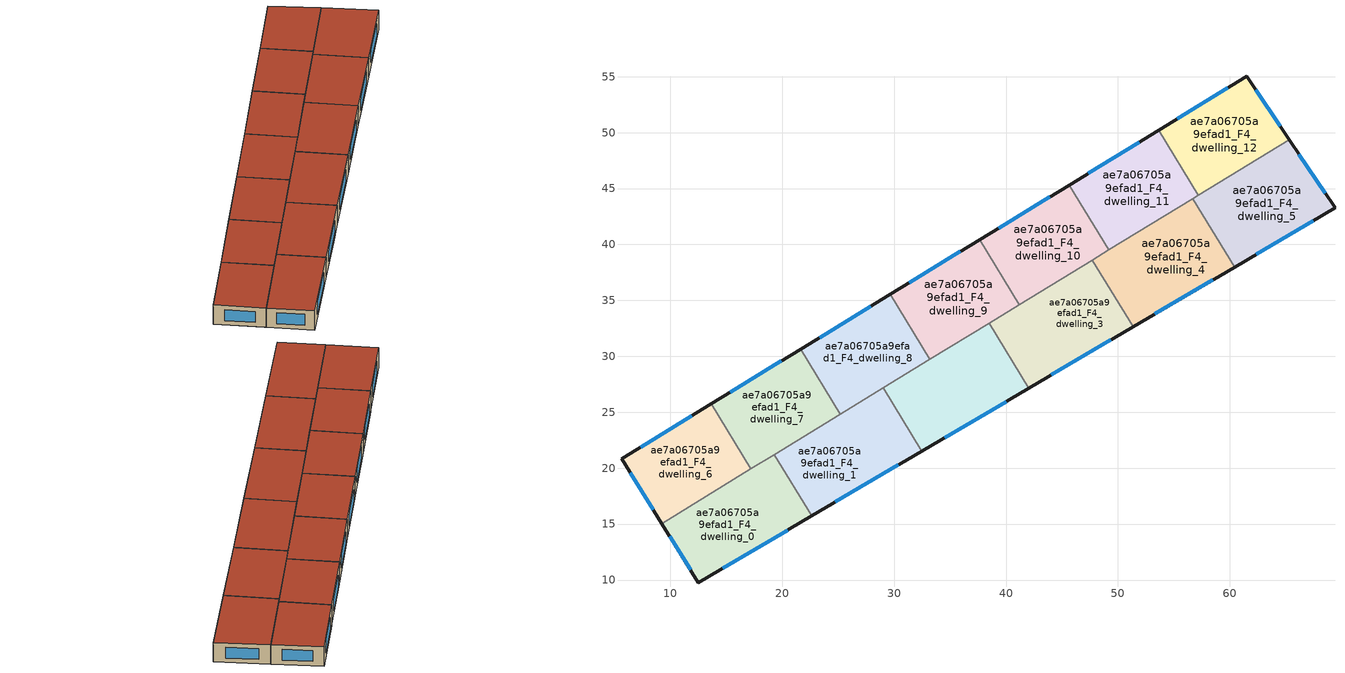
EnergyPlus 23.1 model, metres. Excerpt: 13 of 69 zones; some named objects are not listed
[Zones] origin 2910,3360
ae7a06705a9efad1_F4_dwelling_0
 floor to ae7a06705a9efad1_F3_dwelling_1 (EU_floor_Construction): 17.52,20.13 20.85,14.69 12.49,9.77 9.21,15.05 z12
 floor to ae7a06705a9efad1_F3_dwelling_3 (EU_floor_Construction): 19.28,21.21 22.64,15.74 20.85,14.69 17.52,20.13 z12
 wall outside (EU_wall_Construction): 9.21,15.05 12.49,9.77 22.64,15.74 z12:15
 wall to ae7a06705a9efad1_F4_dwelling_1 (EU_wall_Construction): 22.64,15.74 19.28,21.21 z12:15
 wall to ae7a06705a9efad1_F4_dwelling_6 (EU_wall_Construction): 17.19,19.93 9.21,15.05 z12:15
 wall to ae7a06705a9efad1_F4_dwelling_7 (EU_wall_Construction): 19.28,21.21 17.19,19.93 z12:15
 window (EU_Window_Construction): 14.67,11.05 20.46,14.46 / 9.92,13.92 11.79,10.9 z12.64:14.36
 roof outside (EU_roof_Construction): 22.64,15.74 19.28,21.21 9.21,15.05 12.49,9.77 z15
ae7a06705a9efad1_F4_dwelling_1
 floor to ae7a06705a9efad1_F3_dwelling_5 (EU_floor_Construction): 29.03,27.18 32.48,21.53 29.14,19.57 25.72,25.15 z12
 floor adiabatic (EU_floor_Construction): 25.72,25.15 29.14,19.57 22.64,15.74 19.28,21.21 z12
 wall outside (EU_wall_Construction): 22.64,15.74 32.48,21.53 z12:15
 wall to ae7a06705a9efad1_F4_dwelling_2 (EU_wall_Construction): 32.48,21.53 29.03,27.18 z12:15
 wall to ae7a06705a9efad1_F4_dwelling_7 (EU_wall_Construction): 25.19,24.83 19.28,21.21 z12:15
 wall to ae7a06705a9efad1_F4_dwelling_8 (EU_wall_Construction): 29.03,27.18 25.19,24.83 z12:15
 window (EU_Window_Construction): 24.75,16.98 30.38,20.29 z12.64:14.36
 roof outside (EU_roof_Construction): 32.48,21.53 29.03,27.18 19.28,21.21 22.64,15.74 z15
ae7a06705a9efad1_F4_dwelling_10
 floor to ae7a06705a9efad1_F3_dwelling_8 (EU_floor_Construction): 45.63,45.31 49.19,39.51 41.84,35.01 38.28,40.82 z12
 floor to ae7a06705a9efad1_F3_dwelling_6 (EU_floor_Construction): 38.28,40.82 41.83,35.02 41.18,34.62 37.64,40.42 z12
 wall outside (EU_wall_Construction): 45.63,45.32 37.64,40.42 z12:15
 wall to ae7a06705a9efad1_F4_dwelling_11 (EU_wall_Construction): 49.19,39.51 45.63,45.32 z12:15
 wall to ae7a06705a9efad1_F4_dwelling_9 (EU_wall_Construction): 37.64,40.42 41.19,34.61 z12:15
 wall to ae7a06705a9efad1_F4_dwelling_3 (EU_wall_Construction): 41.19,34.61 47.71,38.6 z12:15
 wall to ae7a06705a9efad1_F4_dwelling_4 (EU_wall_Construction): 47.71,38.6 49.19,39.51 z12:15
 window (EU_Window_Construction): 43.92,44.27 39.35,41.47 z12.64:14.36
 roof outside (EU_roof_Construction): 49.19,39.51 45.63,45.32 37.64,40.42 41.19,34.61 z15
ae7a06705a9efad1_F4_dwelling_11
 floor to ae7a06705a9efad1_F3_dwelling_10 (EU_floor_Construction): 53.63,50.21 57.19,44.4 49.75,39.85 46.2,45.66 z12
 floor to ae7a06705a9efad1_F3_dwelling_8 (EU_floor_Construction): 46.2,45.66 49.75,39.85 49.19,39.51 45.63,45.31 z12
 wall outside (EU_wall_Construction): 53.63,50.21 45.63,45.32 z12:15
 wall to ae7a06705a9efad1_F4_dwelling_12 (EU_wall_Construction): 57.19,44.4 53.63,50.21 z12:15
 wall to ae7a06705a9efad1_F4_dwelling_4 (EU_wall_Construction): 49.19,39.51 56.69,44.09 z12:15
 wall to ae7a06705a9efad1_F4_dwelling_5 (EU_wall_Construction): 56.69,44.09 57.19,44.4 z12:15
 window (EU_Window_Construction): 51.92,49.16 47.35,46.36 z12.64:14.36
 roof outside (EU_roof_Construction): 57.19,44.4 53.63,50.21 45.63,45.32 49.19,39.51 z15
ae7a06705a9efad1_F4_dwelling_12
 floor to ae7a06705a9efad1_F3_dwelling_12 (EU_floor_Construction): 61.51,55.03 65.31,49.37 57.58,44.64 54.03,50.45 z12
 floor to ae7a06705a9efad1_F3_dwelling_10 (EU_floor_Construction): 54.03,50.45 57.58,44.64 57.19,44.4 53.63,50.21 z12
 wall outside (EU_wall_Construction): 65.31,49.37 61.51,55.03 53.63,50.21 z12:15
 wall to ae7a06705a9efad1_F4_dwelling_5 (EU_wall_Construction): 57.19,44.4 65.31,49.37 z12:15
 window (EU_Window_Construction): 64.49,50.58 62.32,53.81 / 59.82,53.99 55.32,51.24 z12.64:14.36
 roof outside (EU_roof_Construction): 65.31,49.37 61.51,55.03 53.63,50.21 57.19,44.4 z15
ae7a06705a9efad1_F4_dwelling_2
 floor to ae7a06705a9efad1_F3_dwelling_5 (EU_floor_Construction): 33.83,30.11 37.33,24.39 32.48,21.53 29.03,27.18 z12
 floor adiabatic (EU_floor_Construction): 38.5,32.97 42.05,27.17 37.33,24.39 33.83,30.11 z12
 wall outside (EU_wall_Construction): 32.48,21.53 42.05,27.17 z12:15
 wall to ae7a06705a9efad1_F4_dwelling_3 (EU_wall_Construction): 42.05,27.17 38.5,32.97 z12:15
 wall to ae7a06705a9efad1_F4_dwelling_9 (EU_wall_Construction): 38.5,32.97 33.19,29.72 z12:15
 wall to ae7a06705a9efad1_F4_dwelling_8 (EU_wall_Construction): 33.19,29.72 29.03,27.18 z12:15
 window (EU_Window_Construction): 34.53,22.74 40,25.96 z12.64:14.36
 roof outside (EU_roof_Construction): 42.05,27.17 38.5,32.97 29.03,27.18 32.48,21.53 z15
ae7a06705a9efad1_F4_dwelling_3
 floor to ae7a06705a9efad1_F3_dwelling_9 (EU_floor_Construction): 47.75,38.54 51.36,32.64 45.42,29.15 41.87,34.95 z12
 floor to ae7a06705a9efad1_F3_dwelling_8 (EU_floor_Construction): 47.71,38.6 47.75,38.54 41.87,34.95 41.84,35.01 z12
 floor adiabatic (EU_floor_Construction): 41.84,35.01 45.42,29.15 42.05,27.17 38.5,32.97 z12
 wall outside (EU_wall_Construction): 42.05,27.17 51.36,32.64 z12:15
 wall to ae7a06705a9efad1_F4_dwelling_4 (EU_wall_Construction): 51.36,32.64 47.71,38.61 z12:15
 wall to ae7a06705a9efad1_F4_dwelling_9 (EU_wall_Construction): 41.19,34.61 38.5,32.97 z12:15
 window (EU_Window_Construction): 44.05,28.34 49.37,31.47 z12.64:14.36
 roof outside (EU_roof_Construction): 51.36,32.64 47.71,38.61 38.5,32.97 42.05,27.17 z15
ae7a06705a9efad1_F4_dwelling_4
 floor to ae7a06705a9efad1_F3_dwelling_11 (EU_floor_Construction): 56.77,43.97 60.43,37.98 53.42,33.86 49.83,39.72 z12
 floor to ae7a06705a9efad1_F3_dwelling_10 (EU_floor_Construction): 56.69,44.09 56.77,43.97 49.83,39.72 49.75,39.85 z12
 floor to ae7a06705a9efad1_F3_dwelling_8 (EU_floor_Construction): 49.75,39.85 49.79,39.79 47.75,38.54 47.71,38.6 z12
 floor to ae7a06705a9efad1_F3_dwelling_9 (EU_floor_Construction): 49.79,39.79 53.42,33.86 51.36,32.64 47.75,38.54 z12
 wall outside (EU_wall_Construction): 51.36,32.64 60.43,37.98 z12:15
 wall to ae7a06705a9efad1_F4_dwelling_5 (EU_wall_Construction): 60.43,37.98 56.69,44.09 z12:15
 window (EU_Window_Construction): 53.3,33.79 58.49,36.84 z12.64:14.36
 roof outside (EU_roof_Construction): 60.43,37.98 56.69,44.09 47.71,38.61 51.36,32.64 z15
ae7a06705a9efad1_F4_dwelling_5
 floor to ae7a06705a9efad1_F3_dwelling_11 (EU_floor_Construction): 57.66,44.51 61.33,38.51 60.43,37.98 56.77,43.97 z12
 floor to ae7a06705a9efad1_F3_dwelling_12 (EU_floor_Construction): 65.31,49.37 65.5,49.08 57.76,44.35 57.58,44.64 z12
 floor to ae7a06705a9efad1_F3_dwelling_10 (EU_floor_Construction): 57.58,44.64 57.66,44.51 56.77,43.97 56.69,44.09 z12
 floor adiabatic (EU_floor_Construction): 65.5,49.08 65.31,49.37 69.41,43.27 60.43,37.98 61.33,38.51 57.76,44.35 z12
 wall outside (EU_wall_Construction): 60.43,37.98 69.41,43.27 65.31,49.37 z12:15
 window (EU_Window_Construction): 68.53,44.57 66.19,48.06 / 62.35,39.11 67.49,42.13 z12.64:14.36
 roof outside (EU_roof_Construction): 69.41,43.27 65.31,49.37 56.69,44.09 60.43,37.98 z15
ae7a06705a9efad1_F4_dwelling_6
 floor adiabatic (EU_floor_Construction): 13.64,25.74 17.05,20.16 9.07,15.28 5.62,20.83 z12
 floor to ae7a06705a9efad1_F3_dwelling_1 (EU_floor_Construction): 17.05,20.16 17.19,19.93 9.21,15.05 9.07,15.28 z12
 wall outside (EU_wall_Construction): 13.64,25.74 5.62,20.83 9.21,15.05 z12:15
 wall to ae7a06705a9efad1_F4_dwelling_7 (EU_wall_Construction): 17.19,19.93 13.64,25.74 z12:15
 window (EU_Window_Construction): 6.39,19.6 8.44,16.29 / 11.92,24.69 7.34,21.89 z12.64:14.36
 roof outside (EU_roof_Construction): 17.19,19.93 13.64,25.74 5.62,20.83 9.21,15.05 z15
ae7a06705a9efad1_F4_dwelling_7
 floor to ae7a06705a9efad1_F3_dwelling_2 (EU_floor_Construction): 21.64,30.63 25.1,24.97 17.43,20.28 13.97,25.94 z12
 floor adiabatic (EU_floor_Construction): 25.1,24.97 25.19,24.83 17.19,19.93 13.64,25.74 13.97,25.94 17.43,20.28 z12
 wall outside (EU_wall_Construction): 21.64,30.63 13.64,25.74 z12:15
 wall to ae7a06705a9efad1_F4_dwelling_8 (EU_wall_Construction): 25.19,24.83 21.64,30.63 z12:15
 window (EU_Window_Construction): 19.92,29.59 15.35,26.79 z12.64:14.36
 roof outside (EU_roof_Construction): 25.19,24.83 21.64,30.63 13.64,25.74 17.19,19.93 z15
ae7a06705a9efad1_F4_dwelling_8
 floor to ae7a06705a9efad1_F3_dwelling_4 (EU_floor_Construction): 29.64,35.53 33.14,29.8 25.68,25.23 22.17,30.96 z12
 floor to ae7a06705a9efad1_F3_dwelling_2 (EU_floor_Construction): 22.17,30.96 25.63,25.3 25.1,24.97 21.64,30.63 z12
 floor to ae7a06705a9efad1_F3_dwelling_5 (EU_floor_Construction): 33.14,29.8 33.19,29.72 25.72,25.15 25.68,25.23 z12
 floor adiabatic (EU_floor_Construction): 25.63,25.3 25.72,25.15 25.19,24.83 25.1,24.97 z12
 wall outside (EU_wall_Construction): 29.64,35.53 21.64,30.63 z12:15
 wall to ae7a06705a9efad1_F4_dwelling_9 (EU_wall_Construction): 33.19,29.72 29.64,35.53 z12:15
 window (EU_Window_Construction): 27.92,34.48 23.35,31.68 z12.64:14.36
 roof outside (EU_roof_Construction): 33.19,29.72 29.64,35.53 21.64,30.63 25.19,24.83 z15
ae7a06705a9efad1_F4_dwelling_9
 floor to ae7a06705a9efad1_F3_dwelling_4 (EU_floor_Construction): 30.28,35.92 33.78,30.19 33.14,29.8 29.64,35.53 z12
 floor to ae7a06705a9efad1_F3_dwelling_5 (EU_floor_Construction): 33.78,30.19 33.83,30.11 33.19,29.72 33.14,29.8 z12
 floor adiabatic (EU_floor_Construction): 37.64,40.42 41.19,34.61 33.83,30.11 30.28,35.92 z12
 wall outside (EU_wall_Construction): 37.64,40.42 29.64,35.53 z12:15
 window (EU_Window_Construction): 35.92,39.37 31.35,36.58 z12.64:14.36
 roof outside (EU_roof_Construction): 41.19,34.61 37.64,40.42 29.64,35.53 33.19,29.72 z15
[Building]
EU S2 Campaign: North Axis=0; Terrain=City; Solar Distribution=FullExterior
[Site:Location]
Yerevan-Zvartnots.Intl.AP: Latitude=40.15; Longitude=44.383; Time Zone=4; Elevation=854
[SizingPeriod:WeatherFileDays]
AnnualSizingPeriod: Begin Month=1; Begin Day of Month=1; End Month=12; End Day of Month=31; Day of Week for Start Day=Monday; Use Weather File Daylight Saving Period=No; Use Weather File Rain and Snow Indicators=No
[MATERIAL]
EU_InternalMass_Material: Roughness=MediumRough; Thickness=0.1; Conductivity=1; Density=1800; Specific Heat=900; Thermal Absorptance=0.9; Solar Absorptance=0.7; Visible Absorptance=0.7
[MATERIAL:NOMASS] Roughness=MediumRough; Thermal Absorptance=0.9; Solar Absorptance=0.7; Visible Absorptance=0.7
Name | Thermal Resistance
EU_wall_NoMass | 1.05043
EU_roof_NoMass | 1.45357
EU_floor_NoMass | 0.478065
[WINDOWMATERIAL:SIMPLEGLAZINGSYSTEM]
EU_Window_SimpleGlazing: UFactor=2.5566; Solar Heat Gain Coefficient=0.75; Visible Transmittance=0.75
[CONSTRUCTION]
EU_wall_Construction: EU_wall_NoMass
EU_roof_Construction: EU_roof_NoMass
EU_floor_Construction: EU_floor_NoMass
EU_Window_Construction: EU_Window_SimpleGlazing
EU_InternalMass_Construction: EU_InternalMass_Material
[ZONE] Type=1; Multiplier=1; Ceiling Height=autocalculate; Floor Area=autocalculate; Part of Total Floor Area=Yes
Name | Volume
ae7a06705a9efad1_F4_dwelling_0 | 223.425
ae7a06705a9efad1_F4_dwelling_1 | 223.432
ae7a06705a9efad1_F4_dwelling_10 | 191.505
ae7a06705a9efad1_F4_dwelling_11 | 191.529
ae7a06705a9efad1_F4_dwelling_12 | 191.52
ae7a06705a9efad1_F4_dwelling_2 | 223.417
ae7a06705a9efad1_F4_dwelling_3 | 223.428
ae7a06705a9efad1_F4_dwelling_4 | 223.43
ae7a06705a9efad1_F4_dwelling_5 | 223.424
ae7a06705a9efad1_F4_dwelling_6 | 191.494
ae7a06705a9efad1_F4_dwelling_7 | 191.522
ae7a06705a9efad1_F4_dwelling_8 | 191.54
ae7a06705a9efad1_F4_dwelling_9 | 191.523
[INTERNALMASS] Construction=EU_InternalMass_Construction
Name | Zone or ZoneList | Surface Area
ae7a06705a9efad1_F4_dwelling_0_EU_InternalMass | ae7a06705a9efad1_F4_dwelling_0 | 74.4751
ae7a06705a9efad1_F4_dwelling_1_EU_InternalMass | ae7a06705a9efad1_F4_dwelling_1 | 74.4773
ae7a06705a9efad1_F4_dwelling_2_EU_InternalMass | ae7a06705a9efad1_F4_dwelling_2 | 74.4722
ae7a06705a9efad1_F4_dwelling_3_EU_InternalMass | ae7a06705a9efad1_F4_dwelling_3 | 74.4761
ae7a06705a9efad1_F4_dwelling_4_EU_InternalMass | ae7a06705a9efad1_F4_dwelling_4 | 74.4765
ae7a06705a9efad1_F4_dwelling_5_EU_InternalMass | ae7a06705a9efad1_F4_dwelling_5 | 74.4745
ae7a06705a9efad1_F4_dwelling_6_EU_InternalMass | ae7a06705a9efad1_F4_dwelling_6 | 63.8311
ae7a06705a9efad1_F4_dwelling_7_EU_InternalMass | ae7a06705a9efad1_F4_dwelling_7 | 63.8408
ae7a06705a9efad1_F4_dwelling_8_EU_InternalMass | ae7a06705a9efad1_F4_dwelling_8 | 63.8466
ae7a06705a9efad1_F4_dwelling_9_EU_InternalMass | ae7a06705a9efad1_F4_dwelling_9 | 63.8408
ae7a06705a9efad1_F4_dwelling_10_EU_InternalMass | ae7a06705a9efad1_F4_dwelling_10 | 63.835
ae7a06705a9efad1_F4_dwelling_11_EU_InternalMass | ae7a06705a9efad1_F4_dwelling_11 | 63.843
ae7a06705a9efad1_F4_dwelling_12_EU_InternalMass | ae7a06705a9efad1_F4_dwelling_12 | 63.8402
[OTHEREQUIPMENT] Fuel Type=Electricity; Design Level Calculation Method=Watts/Area; Power per Zone Floor Area=1; Fraction Latent=0; Fraction Radiant=0; Fraction Lost=0; Carbon Dioxide Generation Rate=0; EndUse Subcategory=EU_Step8_InternalGains
Name | Zone or ZoneList or Space or SpaceList | Schedule
EU_Step8_InternalGain_ae7a06705a9efad1_F4_dwelling_0_f000 | ae7a06705a9efad1_F4_dwelling_0 | EU_Step8_GainSchedule_ae7a06705a9efad1_F4_dwelling_0_f000
EU_Step8_InternalGain_ae7a06705a9efad1_F4_dwelling_1_f000 | ae7a06705a9efad1_F4_dwelling_1 | EU_Step8_GainSchedule_ae7a06705a9efad1_F4_dwelling_1_f000
EU_Step8_InternalGain_ae7a06705a9efad1_F4_dwelling_2_f000 | ae7a06705a9efad1_F4_dwelling_2 | EU_Step8_GainSchedule_ae7a06705a9efad1_F4_dwelling_2_f000
EU_Step8_InternalGain_ae7a06705a9efad1_F4_dwelling_3_f000 | ae7a06705a9efad1_F4_dwelling_3 | EU_Step8_GainSchedule_ae7a06705a9efad1_F4_dwelling_3_f000
EU_Step8_InternalGain_ae7a06705a9efad1_F4_dwelling_4_f000 | ae7a06705a9efad1_F4_dwelling_4 | EU_Step8_GainSchedule_ae7a06705a9efad1_F4_dwelling_4_f000
EU_Step8_InternalGain_ae7a06705a9efad1_F4_dwelling_5_f000 | ae7a06705a9efad1_F4_dwelling_5 | EU_Step8_GainSchedule_ae7a06705a9efad1_F4_dwelling_5_f000
EU_Step8_InternalGain_ae7a06705a9efad1_F4_dwelling_6_f000 | ae7a06705a9efad1_F4_dwelling_6 | EU_Step8_GainSchedule_ae7a06705a9efad1_F4_dwelling_6_f000
EU_Step8_InternalGain_ae7a06705a9efad1_F4_dwelling_7_f000 | ae7a06705a9efad1_F4_dwelling_7 | EU_Step8_GainSchedule_ae7a06705a9efad1_F4_dwelling_7_f000
EU_Step8_InternalGain_ae7a06705a9efad1_F4_dwelling_8_f000 | ae7a06705a9efad1_F4_dwelling_8 | EU_Step8_GainSchedule_ae7a06705a9efad1_F4_dwelling_8_f000
EU_Step8_InternalGain_ae7a06705a9efad1_F4_dwelling_9_f000 | ae7a06705a9efad1_F4_dwelling_9 | EU_Step8_GainSchedule_ae7a06705a9efad1_F4_dwelling_9_f000
EU_Step8_InternalGain_ae7a06705a9efad1_F4_dwelling_10_f000 | ae7a06705a9efad1_F4_dwelling_10 | EU_Step8_GainSchedule_ae7a06705a9efad1_F4_dwelling_10_f000
EU_Step8_InternalGain_ae7a06705a9efad1_F4_dwelling_11_f000 | ae7a06705a9efad1_F4_dwelling_11 | EU_Step8_GainSchedule_ae7a06705a9efad1_F4_dwelling_11_f000
EU_Step8_InternalGain_ae7a06705a9efad1_F4_dwelling_12_f000 | ae7a06705a9efad1_F4_dwelling_12 | EU_Step8_GainSchedule_ae7a06705a9efad1_F4_dwelling_12_f000
[ZONEVENTILATION:DESIGNFLOWRATE] Schedule=EU_AlwaysOn; Design Flow Rate Calculation Method=AirChanges/Hour; Air Changes per Hour=0.557805; Ventilation Type=Natural; Fan Pressure Rise=0; Fan Total Efficiency=1; Constant Term Coefficient=1; Temperature Term Coefficient=0; Velocity Term Coefficient=0; Velocity Squared Term Coefficient=0; Minimum Indoor Temperature=-100; Maximum Indoor Temperature=100; Delta Temperature=-100; Minimum Outdoor Temperature=-100; Maximum Outdoor Temperature=100; Maximum Wind Speed=40
Name | Zone or ZoneList or Space or SpaceList
EU_ConstantAir_ae7a06705a9efad1_F4_dwelling_0 | ae7a06705a9efad1_F4_dwelling_0
EU_ConstantAir_ae7a06705a9efad1_F4_dwelling_1 | ae7a06705a9efad1_F4_dwelling_1
EU_ConstantAir_ae7a06705a9efad1_F4_dwelling_2 | ae7a06705a9efad1_F4_dwelling_2
EU_ConstantAir_ae7a06705a9efad1_F4_dwelling_3 | ae7a06705a9efad1_F4_dwelling_3
EU_ConstantAir_ae7a06705a9efad1_F4_dwelling_4 | ae7a06705a9efad1_F4_dwelling_4
EU_ConstantAir_ae7a06705a9efad1_F4_dwelling_5 | ae7a06705a9efad1_F4_dwelling_5
EU_ConstantAir_ae7a06705a9efad1_F4_dwelling_6 | ae7a06705a9efad1_F4_dwelling_6
EU_ConstantAir_ae7a06705a9efad1_F4_dwelling_7 | ae7a06705a9efad1_F4_dwelling_7
EU_ConstantAir_ae7a06705a9efad1_F4_dwelling_8 | ae7a06705a9efad1_F4_dwelling_8
EU_ConstantAir_ae7a06705a9efad1_F4_dwelling_9 | ae7a06705a9efad1_F4_dwelling_9
EU_ConstantAir_ae7a06705a9efad1_F4_dwelling_10 | ae7a06705a9efad1_F4_dwelling_10
EU_ConstantAir_ae7a06705a9efad1_F4_dwelling_11 | ae7a06705a9efad1_F4_dwelling_11
EU_ConstantAir_ae7a06705a9efad1_F4_dwelling_12 | ae7a06705a9efad1_F4_dwelling_12
[HVACTEMPLATE:ZONE:IDEALLOADSAIRSYSTEM] System Availability Schedule=EU_AlwaysOn; Maximum Heating Supply Air Temperature=50; Minimum Cooling Supply Air Temperature=13; Maximum Heating Supply Air Humidity Ratio=0.0156; Minimum Cooling Supply Air Humidity Ratio=0.0077; Heating Limit=NoLimit; Cooling Limit=NoLimit; Heating Availability Schedule=EU_AlwaysOn; Cooling Availability Schedule=EU_CoolingOff; Dehumidification Control Type=ConstantSensibleHeatRatio; Cooling Sensible Heat Ratio=0.7; Dehumidification Setpoint=60; Humidification Control Type=None; Humidification Setpoint=30; Outdoor Air Method=None; Outdoor Air Flow Rate per Person=0.00944; Outdoor Air Flow Rate per Zone Floor Area=0; Outdoor Air Flow Rate per Zone=0; Demand Controlled Ventilation Type=None; Outdoor Air Economizer Type=NoEconomizer; Heat Recovery Type=None; Sensible Heat Recovery Effectiveness=0.7; Latent Heat Recovery Effectiveness=0.65
Name | Template Thermostat
ae7a06705a9efad1_F4_dwelling_0 | EU_HeatOnly_ae7a06705a9efad1_F4_dwelling_0
ae7a06705a9efad1_F4_dwelling_1 | EU_HeatOnly_ae7a06705a9efad1_F4_dwelling_1
ae7a06705a9efad1_F4_dwelling_2 | EU_HeatOnly_ae7a06705a9efad1_F4_dwelling_2
ae7a06705a9efad1_F4_dwelling_3 | EU_HeatOnly_ae7a06705a9efad1_F4_dwelling_3
ae7a06705a9efad1_F4_dwelling_4 | EU_HeatOnly_ae7a06705a9efad1_F4_dwelling_4
ae7a06705a9efad1_F4_dwelling_5 | EU_HeatOnly_ae7a06705a9efad1_F4_dwelling_5
ae7a06705a9efad1_F4_dwelling_6 | EU_HeatOnly_ae7a06705a9efad1_F4_dwelling_6
ae7a06705a9efad1_F4_dwelling_7 | EU_HeatOnly_ae7a06705a9efad1_F4_dwelling_7
ae7a06705a9efad1_F4_dwelling_8 | EU_HeatOnly_ae7a06705a9efad1_F4_dwelling_8
ae7a06705a9efad1_F4_dwelling_9 | EU_HeatOnly_ae7a06705a9efad1_F4_dwelling_9
ae7a06705a9efad1_F4_dwelling_10 | EU_HeatOnly_ae7a06705a9efad1_F4_dwelling_10
ae7a06705a9efad1_F4_dwelling_11 | EU_HeatOnly_ae7a06705a9efad1_F4_dwelling_11
ae7a06705a9efad1_F4_dwelling_12 | EU_HeatOnly_ae7a06705a9efad1_F4_dwelling_12
[SIZING:ZONE] Zone Cooling Design Supply Air Temperature Input Method=SupplyAirTemperature; Zone Cooling Design Supply Air Temperature=13; Zone Heating Design Supply Air Temperature Input Method=SupplyAirTemperature; Zone Heating Design Supply Air Temperature=50; Zone Cooling Design Supply Air Humidity Ratio=0.008; Zone Heating Design Supply Air Humidity Ratio=0.008; Cooling Design Air Flow Method=DesignDay; Cooling Design Air Flow Rate=0; Cooling Minimum Air Flow per Zone Floor Area=0.000762; Cooling Minimum Air Flow=0; Cooling Minimum Air Flow Fraction=0.2; Heating Design Air Flow Method=DesignDay; Heating Design Air Flow Rate=0; Heating Maximum Air Flow per Zone Floor Area=0.002032; Heating Maximum Air Flow=0.141576; Heating Maximum Air Flow Fraction=0.3; Account for Dedicated Outdoor Air System=No; Dedicated Outdoor Air System Control Strategy=NeutralSupplyAir; Dedicated Outdoor Air Low Setpoint Temperature for Design=autosize; Dedicated Outdoor Air High Setpoint Temperature for Design=autosize; Zone Load Sizing Method=Sensible Load Only No Latent Load; Zone Latent Cooling Design Supply Air Humidity Ratio Input Method=HumidityRatioDifference; Zone Cooling Design Supply Air Humidity Ratio Difference=0.005; Zone Latent Heating Design Supply Air Humidity Ratio Input Method=HumidityRatioDifference; Zone Humidification Design Supply Air Humidity Ratio Difference=0.005
ae7a06705a9efad1_F4_dwelling_0; ae7a06705a9efad1_F4_dwelling_1; ae7a06705a9efad1_F4_dwelling_2; ae7a06705a9efad1_F4_dwelling_3; ae7a06705a9efad1_F4_dwelling_4; ae7a06705a9efad1_F4_dwelling_5; ae7a06705a9efad1_F4_dwelling_6; ae7a06705a9efad1_F4_dwelling_7; ae7a06705a9efad1_F4_dwelling_8; ae7a06705a9efad1_F4_dwelling_9; ae7a06705a9efad1_F4_dwelling_10; ae7a06705a9efad1_F4_dwelling_11; ae7a06705a9efad1_F4_dwelling_12
[SCHEDULE:CONSTANT]
Name | Hourly Value
EU_AlwaysOn | 1
EU_CoolingOff | 0
[SCHEDULE:FILE] Column Number=1; Rows to Skip at Top=0; Number of Hours of Data=8760; Column Separator=Comma; Interpolate to Timestep=No; Minutes per Item=60; Adjust Schedule for Daylight Savings=Yes
Name | File
EU_Step8_GainSchedule_ae7a06705a9efad1_F4_dwelling_0_f000 | ../../schedules/ae7a06705a9efad1/ae7a06705a9efad1_F4_dwelling_0_f000_gain.csv
EU_Step8_GainSchedule_ae7a06705a9efad1_F4_dwelling_1_f000 | ../../schedules/ae7a06705a9efad1/ae7a06705a9efad1_F4_dwelling_1_f000_gain.csv
EU_Step8_GainSchedule_ae7a06705a9efad1_F4_dwelling_2_f000 | ../../schedules/ae7a06705a9efad1/ae7a06705a9efad1_F4_dwelling_2_f000_gain.csv
EU_Step8_GainSchedule_ae7a06705a9efad1_F4_dwelling_3_f000 | ../../schedules/ae7a06705a9efad1/ae7a06705a9efad1_F4_dwelling_3_f000_gain.csv
EU_Step8_GainSchedule_ae7a06705a9efad1_F4_dwelling_4_f000 | ../../schedules/ae7a06705a9efad1/ae7a06705a9efad1_F4_dwelling_4_f000_gain.csv
EU_Step8_GainSchedule_ae7a06705a9efad1_F4_dwelling_5_f000 | ../../schedules/ae7a06705a9efad1/ae7a06705a9efad1_F4_dwelling_5_f000_gain.csv
EU_Step8_GainSchedule_ae7a06705a9efad1_F4_dwelling_6_f000 | ../../schedules/ae7a06705a9efad1/ae7a06705a9efad1_F4_dwelling_6_f000_gain.csv
EU_Step8_GainSchedule_ae7a06705a9efad1_F4_dwelling_7_f000 | ../../schedules/ae7a06705a9efad1/ae7a06705a9efad1_F4_dwelling_7_f000_gain.csv
EU_Step8_GainSchedule_ae7a06705a9efad1_F4_dwelling_8_f000 | ../../schedules/ae7a06705a9efad1/ae7a06705a9efad1_F4_dwelling_8_f000_gain.csv
EU_Step8_GainSchedule_ae7a06705a9efad1_F4_dwelling_9_f000 | ../../schedules/ae7a06705a9efad1/ae7a06705a9efad1_F4_dwelling_9_f000_gain.csv
EU_Step8_GainSchedule_ae7a06705a9efad1_F4_dwelling_10_f000 | ../../schedules/ae7a06705a9efad1/ae7a06705a9efad1_F4_dwelling_10_f000_gain.csv
EU_Step8_GainSchedule_ae7a06705a9efad1_F4_dwelling_11_f000 | ../../schedules/ae7a06705a9efad1/ae7a06705a9efad1_F4_dwelling_11_f000_gain.csv
EU_Step8_GainSchedule_ae7a06705a9efad1_F4_dwelling_12_f000 | ../../schedules/ae7a06705a9efad1/ae7a06705a9efad1_F4_dwelling_12_f000_gain.csv
